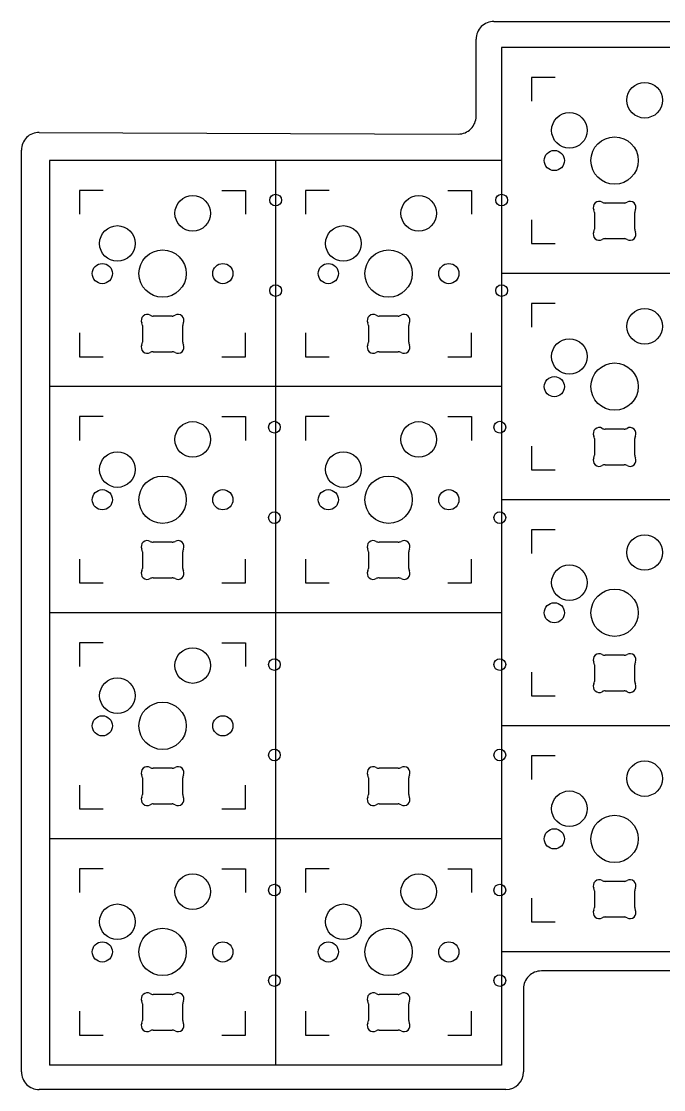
# Model space of a CAD drawing. Extents: x -129 to 154, y -90 to 28.
# Drawn here: x -129.5 to -75.3, y -69.2 to 20.8 of the extents above; entities that cross this region are included whole.
import ezdxf

# ---------------------------------------------------------------- set-up
doc = ezdxf.new("R2010")
doc.units = 0
doc.layers.add('BLACK', color=7, linetype='CONTINUOUS')

msp = doc.modelspace()

# ---------------------------------------------------------------- linework, layer by layer
at = {"layer": 'BLACK', "linetype": 'CONTINUOUS'}
for p, q in [((-89.65, 20.805), (-73.649999, 20.805)), ((-91.149999, 12.811127), (-91.149999, 19.305001)), ((-88.999999, 18.605), (-88.999999, -0.445)), ((-69.949999, 18.605), (-88.999999, 18.605)), ((-86.474999, 16.08), (-86.474999, 14.079999)), ((-84.474998, 16.08), (-86.474999, 16.08)), ((-127.975136, 11.455112), (-92.656114, 11.311139)), ((-129.48125, -67.695), (-129.481249, 9.955123)), ((-127.1, 9.08), (-127.1, -9.97)), ((-108.05, 9.08), (-127.1, 9.08)), ((-108.05, 9.08), (-108.05, -9.97)), ((-108.05, 9.08), (-108.05, -9.97)), ((-89, 9.08), (-108.05, 9.08)), ((-89, 9.08), (-89, -9.97)), ((-124.575, 6.555), (-124.575, 4.554999)), ((-122.574999, 6.555), (-124.575, 6.555)), ((-112.575001, 6.555), (-110.575, 6.555)), ((-110.575, 6.555), (-110.575, 4.554999)), ((-105.525, 6.555), (-105.525, 4.554999)), ((-103.524999, 6.555), (-105.525, 6.555)), ((-93.525001, 6.555), (-91.525, 6.555)), ((-91.525, 6.555), (-91.525, 4.554999)), ((-78.680547, 5.5), (-80.269452, 5.5)), ((-81.174999, 4.702843), (-81.174999, 3.297159)), ((-77.775001, 3.297159), (-77.775001, 4.702843)), ((-86.474999, 4.080001), (-86.474999, 2.08)), ((-86.474999, 2.08), (-84.474998, 2.08)), ((-80.269452, 2.500001), (-78.680548, 2.500001)), ((-89, -0.445), (-89, -19.495)), ((-69.95, -0.445), (-89, -0.445)), ((-69.949999, -0.445), (-88.999999, -0.445)), ((-86.475, -2.97), (-86.475, -4.970001)), ((-84.474999, -2.97), (-86.475, -2.97)), ((-116.780546, -4.025), (-118.369451, -4.025)), ((-97.730546, -4.025), (-99.319451, -4.025)), ((-119.274998, -4.822157), (-119.274998, -6.227841)), ((-115.875, -6.227841), (-115.875, -4.822157)), ((-100.224998, -4.822157), (-100.224998, -6.227841)), ((-96.825, -6.227841), (-96.825, -4.822157)), ((-124.575, -5.444999), (-124.575, -7.445)), ((-110.575, -7.445), (-110.575, -5.444999)), ((-105.525, -5.444999), (-105.525, -7.445)), ((-91.525, -7.445), (-91.525, -5.444999)), ((-118.369451, -7.024999), (-116.780547, -7.024999)), ((-99.319451, -7.024999), (-97.730547, -7.024999)), ((-124.575, -7.445), (-122.574999, -7.445)), ((-112.575001, -7.445), (-110.575, -7.445)), ((-105.525, -7.445), (-103.524999, -7.445)), ((-93.525001, -7.445), (-91.525, -7.445)), ((-127.1, -9.969999), (-127.1, -29.019999)), ((-108.05, -9.969999), (-127.1, -9.969999)), ((-108.05, -9.97), (-127.1, -9.97)), ((-108.05, -9.969999), (-108.05, -29.019999)), ((-89, -9.97), (-108.05, -9.97)), ((-108.049999, -9.97), (-108.049999, -29.02)), ((-88.999999, -9.97), (-108.049999, -9.97)), ((-88.999999, -9.97), (-88.999999, -29.02)), ((-124.575, -12.494999), (-124.575, -14.495)), ((-122.574999, -12.494999), (-124.575, -12.494999)), ((-112.575001, -12.494999), (-110.575, -12.494999)), ((-110.575, -12.494999), (-110.575, -14.495)), ((-105.524999, -12.495), (-105.524999, -14.495001)), ((-103.524998, -12.495), (-105.524999, -12.495)), ((-93.525, -12.495), (-91.524999, -12.495)), ((-91.524999, -12.495), (-91.524999, -14.495001)), ((-81.174999, -14.347159), (-81.174999, -15.752843)), ((-78.680548, -13.550001), (-80.269452, -13.550001)), ((-77.775001, -15.752843), (-77.775001, -14.347159)), ((-86.475, -14.969999), (-86.475, -16.97)), ((-86.475, -16.97), (-84.474999, -16.97)), ((-80.269453, -16.55), (-78.680548, -16.55)), ((-69.95, -19.495), (-89, -19.495)), ((-89, -19.495), (-89, -38.545)), ((-69.95, -19.495), (-89, -19.495)), ((-86.475, -22.02), (-86.475, -24.020001)), ((-84.474999, -22.02), (-86.475, -22.02)), ((-116.780547, -23.075), (-118.369451, -23.075)), ((-97.730547, -23.075), (-99.319451, -23.075)), ((-119.274998, -23.872158), (-119.274998, -25.277842)), ((-115.875, -25.277842), (-115.875, -23.872158)), ((-100.224998, -23.872158), (-100.224998, -25.277842)), ((-96.825, -25.277842), (-96.825, -23.872158)), ((-124.575, -24.494998), (-124.575, -26.494999)), ((-110.575, -26.494999), (-110.575, -24.494998)), ((-105.524999, -24.494999), (-105.524999, -26.495)), ((-91.524999, -26.495), (-91.524999, -24.494999)), ((-118.369452, -26.074999), (-116.780547, -26.074999)), ((-99.319452, -26.074999), (-97.730547, -26.074999)), ((-124.575, -26.494999), (-122.574999, -26.494999)), ((-112.575001, -26.494999), (-110.575, -26.494999)), ((-105.524999, -26.495), (-103.524998, -26.495)), ((-93.525, -26.495), (-91.524999, -26.495)), ((-108.05, -29.019999), (-127.1, -29.019999)), ((-127.099999, -29.02), (-127.099999, -48.07)), ((-108.049999, -29.02), (-127.099999, -29.02)), ((-88.999999, -29.02), (-108.049999, -29.02)), ((-108.049999, -29.02), (-108.049999, -48.07)), ((-124.574999, -31.545), (-124.574999, -33.545001)), ((-122.574998, -31.545), (-124.574999, -31.545)), ((-112.575, -31.545), (-110.574999, -31.545)), ((-110.574999, -31.545), (-110.574999, -33.545001)), ((-78.680547, -32.599999), (-80.269452, -32.599999)), ((-86.475, -34.019999), (-86.475, -36.02)), ((-81.174999, -33.397156), (-81.174999, -34.80284)), ((-77.775001, -34.80284), (-77.775001, -33.397156)), ((-80.269452, -35.599998), (-78.680548, -35.599998)), ((-86.475, -36.02), (-84.474999, -36.02)), ((-89, -38.545), (-89, -57.595)), ((-69.95, -38.545), (-89, -38.545)), ((-69.95, -38.545), (-89, -38.545)), ((-86.475, -41.07), (-86.475, -43.070001)), ((-84.474999, -41.07), (-86.475, -41.07)), ((-116.780547, -42.125), (-118.369452, -42.125)), ((-97.730546, -42.124999), (-99.319451, -42.124999)), ((-119.274999, -42.922157), (-119.274999, -44.327841)), ((-115.875001, -44.327841), (-115.875001, -42.922157)), ((-100.224998, -42.922156), (-100.224998, -44.32784)), ((-96.825, -44.32784), (-96.825, -42.922156)), ((-124.574999, -43.544999), (-124.574999, -45.545)), ((-110.574999, -45.545), (-110.574999, -43.544999)), ((-124.574999, -45.545), (-122.574998, -45.545)), ((-118.369452, -45.124999), (-116.780548, -45.124999)), ((-112.575, -45.545), (-110.574999, -45.545)), ((-99.319451, -45.124998), (-97.730547, -45.124998)), ((-127.099999, -48.07), (-127.099999, -67.12)), ((-108.049999, -48.07), (-127.099999, -48.07)), ((-108.049999, -48.07), (-127.099999, -48.07)), ((-108.049999, -48.07), (-108.049999, -67.12)), ((-88.999999, -48.07), (-108.049999, -48.07)), ((-108.049999, -48.07), (-108.049999, -67.12)), ((-88.999999, -48.07), (-88.999999, -67.12)), ((-124.574999, -50.595), (-124.574999, -52.595001)), ((-122.574998, -50.595), (-124.574999, -50.595)), ((-112.575, -50.595), (-110.574999, -50.595)), ((-110.574999, -50.595), (-110.574999, -52.595001)), ((-105.524999, -50.595), (-105.524999, -52.595001)), ((-103.524998, -50.595), (-105.524999, -50.595)), ((-93.525, -50.595), (-91.524999, -50.595)), ((-91.524999, -50.595), (-91.524999, -52.595001)), ((-78.680547, -51.650001), (-80.269451, -51.650001)), ((-86.475, -53.069999), (-86.475, -55.07)), ((-81.174998, -52.447159), (-81.174998, -53.852843)), ((-77.775, -53.852843), (-77.775, -52.447159)), ((-80.269452, -54.65), (-78.680547, -54.65)), ((-86.475, -55.07), (-84.474999, -55.07)), ((-69.95, -57.595), (-89, -57.595)), ((-74.118606, -59.195), (-85.649999, -59.195)), ((-116.780548, -61.175001), (-118.369452, -61.175001)), ((-97.730548, -61.175001), (-99.319452, -61.175001)), ((-87.15, -60.695), (-87.15, -67.695)), ((-119.274999, -61.972159), (-119.274999, -63.377843)), ((-115.875001, -63.377843), (-115.875001, -61.972159)), ((-100.224999, -61.972159), (-100.224999, -63.377843)), ((-96.825001, -63.377843), (-96.825001, -61.972159)), ((-124.574999, -62.594999), (-124.574999, -64.595)), ((-110.574999, -64.595), (-110.574999, -62.594999)), ((-105.524999, -62.594999), (-105.524999, -64.595)), ((-91.524999, -64.595), (-91.524999, -62.594999)), ((-124.574999, -64.595), (-122.574998, -64.595)), ((-118.369453, -64.175), (-116.780548, -64.175)), ((-112.575, -64.595), (-110.574999, -64.595)), ((-105.524999, -64.595), (-103.524998, -64.595)), ((-99.319453, -64.175), (-97.730548, -64.175)), ((-93.525, -64.595), (-91.524999, -64.595)), ((-108.049999, -67.12), (-127.099999, -67.12)), ((-88.999999, -67.12), (-108.049999, -67.12)), ((-88.649999, -69.194999), (-127.981249, -69.195))]:
    msp.add_line(p, q, dxfattribs=at)
at = {"layer": 'BLACK'}
for centre, radius in [((-76.934999, 14.16), 1.499999), ((-76.934999, 14.16), 1.499999), ((-83.284999, 11.62), 1.499999), ((-83.284999, 11.62), 1.499999), ((-79.474999, 9.08), 1.993899), ((-79.474999, 9.08), 1.993899), ((-84.554998, 9.08), 0.850899), ((-84.554998, 9.08), 0.850899), ((-115.035, 4.635), 1.499999), ((-115.035, 4.635), 1.499999), ((-108.049999, 5.746303), 0.4953), ((-108.049999, 5.746303), 0.4953), ((-95.985, 4.635), 1.499999), ((-95.985, 4.635), 1.499999), ((-89.000001, 5.746304), 0.4953), ((-89.000001, 5.746304), 0.4953), ((-121.385, 2.095), 1.499999), ((-121.385, 2.095), 1.499999), ((-102.335, 2.095), 1.499999), ((-102.335, 2.095), 1.499999), ((-117.575, -0.445), 1.993899), ((-117.575, -0.445), 1.993899), ((-98.525, -0.445), 1.993899), ((-98.525, -0.445), 1.993899), ((-122.654999, -0.445), 0.850899), ((-122.654999, -0.445), 0.850899), ((-112.495001, -0.445), 0.850899), ((-112.495001, -0.445), 0.850899), ((-103.604999, -0.445), 0.850899), ((-103.604999, -0.445), 0.850899), ((-93.445001, -0.445), 0.850899), ((-93.445001, -0.445), 0.850899), ((-108.049999, -1.873701), 0.4953), ((-108.049999, -1.873701), 0.4953), ((-88.999999, -1.873702), 0.4953), ((-88.999999, -1.873702), 0.4953), ((-76.935, -4.89), 1.499999), ((-76.935, -4.89), 1.499999), ((-83.285, -7.43), 1.499999), ((-83.285, -7.43), 1.499999), ((-79.475, -9.97), 1.993899), ((-79.475, -9.97), 1.993899), ((-84.554999, -9.97), 0.850899), ((-84.554999, -9.97), 0.850899), ((-115.035, -14.414999), 1.499999), ((-115.035, -14.414999), 1.499999), ((-108.15, -13.384997), 0.4953), ((-108.15, -13.384997), 0.4953), ((-95.984999, -14.415), 1.499999), ((-95.984999, -14.415), 1.499999), ((-89.15, -13.384997), 0.4953), ((-89.15, -13.384997), 0.4953), ((-121.385, -16.954999), 1.499999), ((-121.385, -16.954999), 1.499999), ((-102.334999, -16.955), 1.499999), ((-102.334999, -16.955), 1.499999), ((-117.575, -19.494999), 1.993899), ((-117.575, -19.494999), 1.993899), ((-98.524999, -19.495), 1.993899), ((-98.524999, -19.495), 1.993899), ((-122.654999, -19.494999), 0.850899), ((-122.654999, -19.494999), 0.850899), ((-112.495001, -19.494999), 0.850899), ((-112.495001, -19.494999), 0.850899), ((-103.604998, -19.495), 0.850899), ((-103.604998, -19.495), 0.850899), ((-93.445, -19.495), 0.850899), ((-93.445, -19.495), 0.850899), ((-108.15, -21.005001), 0.4953), ((-108.15, -21.005001), 0.4953), ((-89.15, -21.005001), 0.4953), ((-89.15, -21.005001), 0.4953), ((-76.935, -23.94), 1.499999), ((-76.935, -23.94), 1.499999), ((-83.285, -26.48), 1.499999), ((-83.285, -26.48), 1.499999), ((-79.475, -29.02), 1.993899), ((-79.475, -29.02), 1.993899), ((-84.554999, -29.02), 0.850899), ((-84.554999, -29.02), 0.850899), ((-115.034999, -33.465), 1.499999), ((-115.034999, -33.465), 1.499999), ((-108.15, -33.384998), 0.4953), ((-108.15, -33.384998), 0.4953), ((-89.15, -33.384998), 0.4953), ((-89.15, -33.384998), 0.4953), ((-121.384999, -36.005), 1.499999), ((-121.384999, -36.005), 1.499999), ((-117.574999, -38.545), 1.993899), ((-117.574999, -38.545), 1.993899), ((-122.654998, -38.545), 0.850899), ((-122.654998, -38.545), 0.850899), ((-112.495, -38.545), 0.850899), ((-112.495, -38.545), 0.850899), ((-108.15, -41.005002), 0.4953), ((-108.15, -41.005002), 0.4953), ((-89.15, -41.005002), 0.4953), ((-89.15, -41.005002), 0.4953), ((-76.935, -42.99), 1.499999), ((-76.935, -42.99), 1.499999), ((-83.285, -45.53), 1.499999), ((-83.285, -45.53), 1.499999), ((-79.475, -48.07), 1.993899), ((-79.475, -48.07), 1.993899), ((-84.554999, -48.07), 0.850899), ((-84.554999, -48.07), 0.850899), ((-115.034999, -52.515), 1.499999), ((-115.034999, -52.515), 1.499999), ((-95.984999, -52.515), 1.499999), ((-95.984999, -52.515), 1.499999), ((-108.149999, -52.384998), 0.4953), ((-108.149999, -52.384998), 0.4953), ((-89.15, -52.384998), 0.4953), ((-89.15, -52.384998), 0.4953), ((-121.384999, -55.055), 1.499999), ((-121.384999, -55.055), 1.499999), ((-102.334999, -55.055), 1.499999), ((-102.334999, -55.055), 1.499999), ((-117.574999, -57.595), 1.993899), ((-117.574999, -57.595), 1.993899), ((-98.524999, -57.595), 1.993899), ((-98.524999, -57.595), 1.993899), ((-122.654998, -57.595), 0.850899), ((-122.654998, -57.595), 0.850899), ((-112.495, -57.595), 0.850899), ((-112.495, -57.595), 0.850899), ((-103.604998, -57.595), 0.850899), ((-103.604998, -57.595), 0.850899), ((-93.445, -57.595), 0.850899), ((-93.445, -57.595), 0.850899), ((-108.149999, -60.005002), 0.4953), ((-108.149999, -60.005002), 0.4953), ((-89.15, -60.005002), 0.4953), ((-89.15, -60.005002), 0.4953)]:
    msp.add_circle(centre, radius, dxfattribs=at)
for centre, radius, start, end in [((-89.650136, 19.305112), 1.499863, -270.00519521, -179.99575973), ((-92.649936, 12.811012), 1.499937, -90.23600086, 0.00439286), ((-127.981236, 9.955112), 1.500013, 89.76699845, 179.99957983), ((-80.77397, 5.1366), 0.499999, -300.2993953, -154.29367517), ((-80.26945, 6.00001), 0.500009, -120.29901505, -90.00034377), ((-78.680544, 5.999994), 0.499994, -90.00034378, -59.7007692), ((-78.17603, 5.136599), 0.499999, -25.70622158, 120.29945311), ((-81.6753, 4.7028), 0.50029, 0.00492447, 25.69565659), ((-77.275011, 4.702845), 0.49999, -205.70646243, -179.99988541), ((-80.77397, 2.8634), 0.499996, -205.70642808, -59.70037344), ((-81.67535, 3.29724), 0.500351, -25.69719834, -0.00938992), ((-78.17603, 2.863402), 0.5, -120.2993953, 25.70642808), ((-77.275002, 3.297158), 0.499999, -180.00011459, -154.29377842), ((-80.26945, 1.99999), 0.50001, 90.00022918, 120.29880049), ((-78.68055, 1.999992), 0.500009, 59.70098495, 89.99977082), ((-118.873969, -4.3884), 0.499999, -300.2993953, -154.29367517), ((-118.369449, -3.52499), 0.500009, -120.29901505, -90.00034377), ((-116.780543, -3.525006), 0.499994, -90.00034378, -59.7007692), ((-116.276029, -4.388401), 0.499999, -25.70622158, 120.29945311), ((-99.823969, -4.3884), 0.499999, -300.2993953, -154.29367517), ((-99.319449, -3.52499), 0.500009, -120.29901505, -90.00034377), ((-97.730543, -3.525006), 0.499994, -90.00034378, -59.7007692), ((-97.226029, -4.388401), 0.499999, -25.70622158, 120.29945311), ((-119.775299, -4.8222), 0.50029, 0.00492447, 25.69565659), ((-115.37501, -4.822155), 0.49999, -205.70646243, -179.99988541), ((-100.725299, -4.8222), 0.50029, 0.00492447, 25.69565659), ((-96.32501, -4.822155), 0.49999, -205.70646243, -179.99988541), ((-119.775349, -6.22776), 0.500351, -25.69719834, -0.00938992), ((-115.375001, -6.227842), 0.499999, -180.00011459, -154.29377842), ((-100.725349, -6.22776), 0.500351, -25.69719834, -0.00938992), ((-96.325001, -6.227842), 0.499999, -180.00011459, -154.29377842), ((-118.873969, -6.6616), 0.499996, -205.70642808, -59.70037344), ((-118.369449, -7.52501), 0.50001, 90.00022918, 120.29880049), ((-116.780549, -7.525008), 0.500009, 59.70098495, 89.99977082), ((-116.276029, -6.661598), 0.5, -120.2993953, 25.70642808), ((-99.823969, -6.6616), 0.499996, -205.70642808, -59.70037344), ((-99.319449, -7.52501), 0.50001, 90.00022918, 120.29880049), ((-97.730549, -7.525008), 0.500009, 59.70098495, 89.99977082), ((-97.226029, -6.661598), 0.5, -120.2993953, 25.70642808), ((-80.77397, -13.913402), 0.5, -300.2993953, -154.29357192), ((-80.26945, -13.049992), 0.500009, -120.29901505, -90.00022918), ((-78.68055, -13.04999), 0.50001, -89.99977082, -59.70119951), ((-78.17603, -13.9134), 0.499996, -25.70642808, 120.29962656), ((-81.674998, -14.347158), 0.499999, -0.00011459, 25.70622158), ((-77.27465, -14.34724), 0.500351, 154.30280166, 179.99061008), ((-80.77397, -16.186599), 0.499999, -205.70622158, -59.70054689), ((-81.674989, -15.752845), 0.49999, -25.70646243, 0.00011459), ((-78.17603, -16.1866), 0.499999, -120.2993953, 25.70632483), ((-77.2747, -15.7528), 0.50029, -179.99507553, -154.30434341), ((-80.269456, -17.049994), 0.499994, 89.99965622, 120.2992308), ((-78.68055, -17.05001), 0.500009, 59.70098495, 89.99965623), ((-118.873969, -23.438401), 0.5, -300.2993953, -154.29357192), ((-118.369449, -22.574991), 0.500009, -120.29901505, -90.00022918), ((-116.780549, -22.574989), 0.50001, -89.99977082, -59.70119951), ((-116.276029, -23.438399), 0.499996, -25.70642808, 120.29962656), ((-99.823969, -23.438401), 0.5, -300.2993953, -154.29357192), ((-99.319449, -22.574991), 0.500009, -120.29901505, -90.00022918), ((-97.730549, -22.574989), 0.50001, -89.99977082, -59.70119951), ((-97.226029, -23.438399), 0.499996, -25.70642808, 120.29962656), ((-119.774997, -23.872157), 0.499999, -0.00011459, 25.70622158), ((-115.374649, -23.872239), 0.500351, 154.30280166, 179.99061008), ((-100.724997, -23.872157), 0.499999, -0.00011459, 25.70622158), ((-96.324649, -23.872239), 0.500351, 154.30280166, 179.99061008), ((-118.873969, -25.711598), 0.499999, -205.70622158, -59.70054689), ((-119.774988, -25.277844), 0.49999, -25.70646243, 0.00011459), ((-118.369455, -26.574993), 0.499994, 89.99965622, 120.2992308), ((-116.780549, -26.575009), 0.500009, 59.70098495, 89.99965623), ((-116.276029, -25.711599), 0.499999, -120.2993953, 25.70632483), ((-115.374699, -25.277799), 0.50029, -179.99507553, -154.30434341), ((-99.823969, -25.711598), 0.499999, -205.70622158, -59.70054689), ((-100.724988, -25.277844), 0.49999, -25.70646243, 0.00011459), ((-99.319455, -26.574993), 0.499994, 89.99965622, 120.2992308), ((-97.730549, -26.575009), 0.500009, 59.70098495, 89.99965623), ((-97.226029, -25.711599), 0.499999, -120.2993953, 25.70632483), ((-96.324699, -25.277799), 0.50029, -179.99507553, -154.30434341), ((-80.77397, -32.963399), 0.499999, -300.2993953, -154.29367517), ((-81.6753, -33.397199), 0.50029, 0.00492447, 25.69565659), ((-80.26945, -32.099989), 0.500009, -120.29901505, -90.00034377), ((-78.680544, -32.100005), 0.499994, -90.00034378, -59.7007692), ((-78.17603, -32.9634), 0.499999, -25.70622158, 120.29945311), ((-77.275011, -33.397154), 0.49999, -205.70646243, -179.99988541), ((-80.77397, -35.236599), 0.499996, -205.70642808, -59.70037344), ((-81.67535, -34.802759), 0.500351, -25.69719834, -0.00938992), ((-78.17603, -35.236597), 0.5, -120.2993953, 25.70642808), ((-77.275002, -34.802841), 0.499999, -180.00011459, -154.29377842), ((-80.26945, -36.100009), 0.50001, 90.00022918, 120.29880049), ((-78.68055, -36.100007), 0.500009, 59.70098495, 89.99977082), ((-118.87397, -42.4884), 0.499999, -300.2993953, -154.29367517), ((-118.36945, -41.62499), 0.500009, -120.29901505, -90.00034377), ((-116.780544, -41.625006), 0.499994, -90.00034378, -59.7007692), ((-116.27603, -42.488401), 0.499999, -25.70622158, 120.29945311), ((-99.823969, -42.488399), 0.499999, -300.2993953, -154.29367517), ((-99.319449, -41.624989), 0.500009, -120.29901505, -90.00034377), ((-97.730543, -41.625005), 0.499994, -90.00034378, -59.7007692), ((-97.226029, -42.4884), 0.499999, -25.70622158, 120.29945311), ((-119.7753, -42.9222), 0.50029, 0.00492447, 25.69565659), ((-115.375011, -42.922155), 0.49999, -205.70646243, -179.99988541), ((-100.725299, -42.922199), 0.50029, 0.00492447, 25.69565659), ((-96.32501, -42.922154), 0.49999, -205.70646243, -179.99988541), ((-118.87397, -44.7616), 0.499996, -205.70642808, -59.70037344), ((-119.77535, -44.32776), 0.500351, -25.69719834, -0.00938992), ((-116.27603, -44.761598), 0.5, -120.2993953, 25.70642808), ((-115.375002, -44.327842), 0.499999, -180.00011459, -154.29377842), ((-99.823969, -44.761599), 0.499996, -205.70642808, -59.70037344), ((-100.725349, -44.327759), 0.500351, -25.69719834, -0.00938992), ((-97.226029, -44.761597), 0.5, -120.2993953, 25.70642808), ((-96.325001, -44.327841), 0.499999, -180.00011459, -154.29377842), ((-118.36945, -45.62501), 0.50001, 90.00022918, 120.29880049), ((-116.78055, -45.625008), 0.500009, 59.70098495, 89.99977082), ((-99.319449, -45.625009), 0.50001, 90.00022918, 120.29880049), ((-97.730549, -45.625007), 0.500009, 59.70098495, 89.99977082), ((-80.773969, -52.013402), 0.5, -300.2993953, -154.29357192), ((-80.269449, -51.149992), 0.500009, -120.29901505, -90.00022918), ((-78.680549, -51.14999), 0.50001, -89.99977082, -59.70119951), ((-78.176029, -52.0134), 0.499996, -25.70642808, 120.29962656), ((-81.674997, -52.447158), 0.499999, -0.00011459, 25.70622158), ((-77.274649, -52.44724), 0.500351, 154.30280166, 179.99061008), ((-81.674988, -53.852845), 0.49999, -25.70646243, 0.00011459), ((-77.274699, -53.8528), 0.50029, -179.99507553, -154.30434341), ((-80.773969, -54.286599), 0.499999, -205.70622158, -59.70054689), ((-80.269455, -55.149994), 0.499994, 89.99965622, 120.2992308), ((-78.680549, -55.15001), 0.500009, 59.70098495, 89.99965623), ((-78.176029, -54.2866), 0.499999, -120.2993953, 25.70632483), ((-85.650136, -60.694888), 1.499864, -270.00523341, -179.99572153), ((-118.87397, -61.538402), 0.5, -300.2993953, -154.29357192), ((-118.36945, -60.674992), 0.500009, -120.29901505, -90.00022918), ((-116.78055, -60.67499), 0.50001, -89.99977082, -59.70119951), ((-116.27603, -61.5384), 0.499996, -25.70642808, 120.29962656), ((-99.82397, -61.538402), 0.5, -300.2993953, -154.29357192), ((-99.31945, -60.674992), 0.500009, -120.29901505, -90.00022918), ((-97.73055, -60.67499), 0.50001, -89.99977082, -59.70119951), ((-97.22603, -61.5384), 0.499996, -25.70642808, 120.29962656), ((-119.774998, -61.972158), 0.499999, -0.00011459, 25.70622158), ((-115.37465, -61.97224), 0.500351, 154.30280166, 179.99061008), ((-100.724998, -61.972158), 0.499999, -0.00011459, 25.70622158), ((-96.32465, -61.97224), 0.500351, 154.30280166, 179.99061008), ((-118.87397, -63.811599), 0.499999, -205.70622158, -59.70054689), ((-119.774989, -63.377845), 0.49999, -25.70646243, 0.00011459), ((-116.27603, -63.8116), 0.499999, -120.2993953, 25.70632483), ((-115.3747, -63.3778), 0.50029, -179.99507553, -154.30434341), ((-99.82397, -63.811599), 0.499999, -205.70622158, -59.70054689), ((-100.724989, -63.377845), 0.49999, -25.70646243, 0.00011459), ((-97.22603, -63.8116), 0.499999, -120.2993953, 25.70632483), ((-96.3247, -63.3778), 0.50029, -179.99507553, -154.30434341), ((-118.369456, -64.674994), 0.499994, 89.99965622, 120.2992308), ((-116.78055, -64.67501), 0.500009, 59.70098495, 89.99965623), ((-99.319456, -64.674994), 0.499994, 89.99965622, 120.2992308), ((-97.73055, -64.67501), 0.500009, 59.70098495, 89.99965623), ((-127.981286, -67.695038), 1.499962, -180.00145153, -89.99858667), ((-88.650136, -67.694888), 1.500136, -89.99476737, -0.0042777)]:
    msp.add_arc(centre, radius, start, end, dxfattribs=at)
at = {"layer": 'WHITE'}
for centre, radius in [((-76.934999, 14.16), 1.499999), ((-83.284999, 11.62), 1.499999), ((-79.474999, 9.08), 1.993899), ((-84.554998, 9.08), 0.850899), ((-115.035, 4.635), 1.499999), ((-108.049999, 5.746303), 0.4953), ((-95.985, 4.635), 1.499999), ((-89.000001, 5.746304), 0.4953), ((-121.385, 2.095), 1.499999), ((-102.335, 2.095), 1.499999), ((-117.575, -0.445), 1.993899), ((-98.525, -0.445), 1.993899), ((-122.654999, -0.445), 0.850899), ((-112.495001, -0.445), 0.850899), ((-103.604999, -0.445), 0.850899), ((-93.445001, -0.445), 0.850899), ((-108.049999, -1.873701), 0.4953), ((-88.999999, -1.873702), 0.4953), ((-76.935, -4.89), 1.499999), ((-83.285, -7.43), 1.499999), ((-79.475, -9.97), 1.993899), ((-84.554999, -9.97), 0.850899), ((-115.035, -14.414999), 1.499999), ((-108.15, -13.384997), 0.4953), ((-95.984999, -14.415), 1.499999), ((-89.15, -13.384997), 0.4953), ((-121.385, -16.954999), 1.499999), ((-102.334999, -16.955), 1.499999), ((-117.575, -19.494999), 1.993899), ((-98.524999, -19.495), 1.993899), ((-122.654999, -19.494999), 0.850899), ((-112.495001, -19.494999), 0.850899), ((-103.604998, -19.495), 0.850899), ((-93.445, -19.495), 0.850899), ((-108.15, -21.005001), 0.4953), ((-89.15, -21.005001), 0.4953), ((-76.935, -23.94), 1.499999), ((-83.285, -26.48), 1.499999), ((-79.475, -29.02), 1.993899), ((-84.554999, -29.02), 0.850899), ((-115.034999, -33.465), 1.499999), ((-108.15, -33.384998), 0.4953), ((-89.15, -33.384998), 0.4953), ((-121.384999, -36.005), 1.499999), ((-117.574999, -38.545), 1.993899), ((-122.654998, -38.545), 0.850899), ((-112.495, -38.545), 0.850899), ((-108.15, -41.005002), 0.4953), ((-89.15, -41.005002), 0.4953), ((-76.935, -42.99), 1.499999), ((-83.285, -45.53), 1.499999), ((-79.475, -48.07), 1.993899), ((-84.554999, -48.07), 0.850899), ((-115.034999, -52.515), 1.499999), ((-95.984999, -52.515), 1.499999), ((-108.149999, -52.384998), 0.4953), ((-89.15, -52.384998), 0.4953), ((-121.384999, -55.055), 1.499999), ((-102.334999, -55.055), 1.499999), ((-117.574999, -57.595), 1.993899), ((-98.524999, -57.595), 1.993899), ((-122.654998, -57.595), 0.850899), ((-112.495, -57.595), 0.850899), ((-103.604998, -57.595), 0.850899), ((-93.445, -57.595), 0.850899), ((-108.149999, -60.005002), 0.4953), ((-89.15, -60.005002), 0.4953)]:
    msp.add_circle(centre, radius, dxfattribs=at)

doc.saveas('drawing.dxf')
